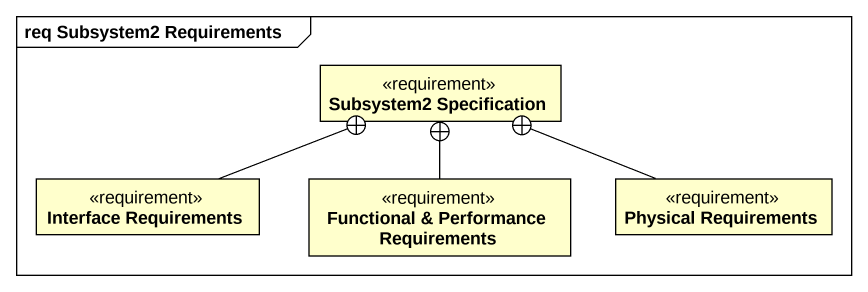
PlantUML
@startuml
mainframe req Subsystem2 Requirements
hide circle
hide empty members
class "Subsystem2 Specification" as Subsystem2_Specification <<requirement>>
class "Interface Requirements" as Interface_Requirements <<requirement>>
class "Functional & Performance Requirements" as Functional_Performance <<requirement>>
class "Physical Requirements" as Physical_Requirements <<requirement>>
Interface_Requirements -right-+ Subsystem2_Specification
Functional_Performance -up-+ Subsystem2_Specification
Physical_Requirements -left-+ Subsystem2_Specification
@enduml
